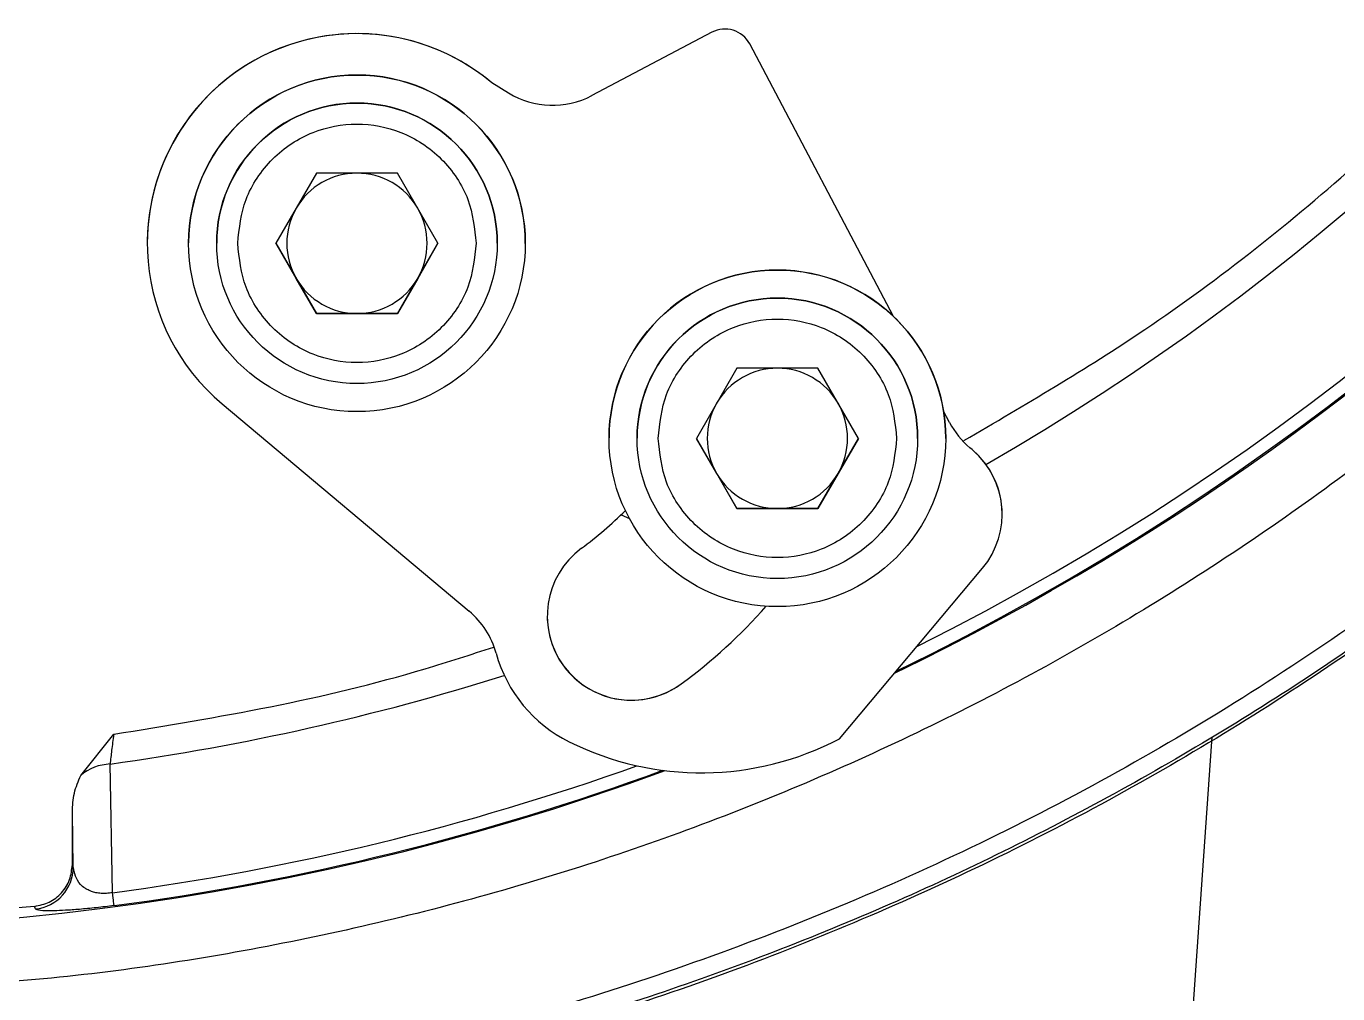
# Model space of a CAD drawing. Header units: millimetres. Extents: x 1890 to 4327, y 775 to 2498.
# Drawn here: x 2594.27 to 2641.03, y 2114.74 to 2149.23 of the extents above; entities that cross this region are included whole.
import ezdxf

# ---------------------------------------------------------------- set-up
doc = ezdxf.new("R2010")
doc.units = ezdxf.units.MM

msp = doc.modelspace()

# ---------------------------------------------------------------- linework, layer by layer
at = {"color": 7, "linetype": 'Continuous', "lineweight": 25}
for p, q in [((2618.713, 2149.01), (2614.433, 2146.752)), ((2618.713, 2149.01), (2614.433, 2146.752)), ((2618.713, 2149.01), (2618.713, 2149.01)), ((2625.192, 2138.878), (2620.064, 2148.593)), ((2620.064, 2148.593), (2620.064, 2148.593)), ((2625.192, 2138.878), (2620.064, 2148.593)), ((2611.468, 2146.845), (2610.867, 2147.213)), ((2610.867, 2147.213), (2610.867, 2147.213)), ((2611.468, 2146.845), (2610.867, 2147.213)), ((2611.468, 2146.845), (2611.468, 2146.845)), ((2614.433, 2146.752), (2614.433, 2146.752)), ((2604.62, 2143.987), (2603.176, 2141.487)), ((2607.506, 2143.987), (2604.62, 2143.987)), ((2608.95, 2141.487), (2607.506, 2143.987)), ((2598.589, 2141.495), (2598.589, 2141.495)), ((2600.063, 2141.494), (2600.063, 2141.494)), ((2601.063, 2141.493), (2601.063, 2141.493)), ((2603.176, 2141.487), (2604.619, 2138.987)), ((2603.898, 2140.237), (2603.176, 2141.487)), ((2607.506, 2138.987), (2608.95, 2141.487)), ((2608.95, 2141.487), (2608.228, 2140.237)), ((2611.063, 2141.482), (2611.063, 2141.482)), ((2612.063, 2141.481), (2612.063, 2141.481)), ((2604.619, 2138.987), (2603.898, 2140.237)), ((2608.228, 2140.237), (2607.506, 2138.987)), ((2604.619, 2138.987), (2607.506, 2138.987)), ((2604.619, 2138.987), (2604.619, 2138.987)), ((2606.063, 2138.987), (2604.619, 2138.987)), ((2607.506, 2138.987), (2606.063, 2138.987)), ((2607.506, 2138.987), (2607.506, 2138.987)), ((2619.608, 2137.035), (2618.164, 2134.535)), ((2622.495, 2137.035), (2619.608, 2137.035)), ((2623.938, 2134.535), (2622.495, 2137.035)), ((2601.259, 2135.762), (2610.061, 2128.376)), ((2627.188, 2135.095), (2626.972, 2135.504)), ((2627.188, 2135.095), (2626.972, 2135.504)), ((2627.188, 2135.095), (2627.188, 2135.095)), ((2615.051, 2134.542), (2615.051, 2134.542)), ((2616.051, 2134.541), (2616.051, 2134.541)), ((2618.164, 2134.535), (2619.608, 2132.035)), ((2618.886, 2133.285), (2618.164, 2134.535)), ((2622.495, 2132.035), (2623.938, 2134.535)), ((2623.938, 2134.535), (2623.216, 2133.285)), ((2626.051, 2134.53), (2626.051, 2134.53)), ((2627.051, 2134.529), (2627.051, 2134.529)), ((2627.991, 2134.132), (2627.913, 2134.198)), ((2627.913, 2134.198), (2627.913, 2134.198)), ((2627.991, 2134.132), (2627.913, 2134.198)), ((2627.991, 2134.132), (2627.991, 2134.132)), ((2619.608, 2132.035), (2618.886, 2133.285)), ((2623.216, 2133.285), (2622.495, 2132.035)), ((2619.608, 2132.035), (2622.495, 2132.035)), ((2619.608, 2132.035), (2619.608, 2132.035)), ((2621.051, 2132.035), (2619.608, 2132.035)), ((2622.495, 2132.035), (2621.051, 2132.035)), ((2622.495, 2132.035), (2622.495, 2132.035)), ((2615.479, 2131.814), (2615.776, 2131.676)), ((2629.063, 2131.83), (2629.063, 2131.831)), ((2623.261, 2123.827), (2628.361, 2129.905)), ((2617.624, 2125.784), (2617.624, 2125.784)), ((2596.218, 2122.521), (2597.392, 2123.987)), ((2635.453, 2108.219), (2636.555, 2123.898)), ((2597.346, 2118.34), (2597.265, 2122.927)), ((2595.95, 2119.25), (2595.918, 2121.214)), ((2595.918, 2119.344), (2595.918, 2121.214)), ((2594.569, 2117.851), (2592.126, 2117.637)), ((2594.601, 2117.759), (2594.569, 2117.851))]:
    msp.add_line(p, q, dxfattribs=at)
at = {"color": 7, "linetype": 'Continuous', "lineweight": 25, "flags": 128}
for points in [[(2595.95, 2119.25), (2595.932, 2119.302), (2595.918, 2119.344)], [(2597.407, 2117.878), (2597.405, 2117.893), (2597.402, 2117.92), (2597.396, 2117.96), (2597.389, 2118.013), (2597.381, 2118.078), (2597.371, 2118.155), (2597.359, 2118.242), (2597.346, 2118.34)]]:
    msp.add_lwpolyline(points, dxfattribs=at)
at = {"color": 7, "linetype": 'Continuous', "lineweight": 25}
for centre, radius in [((2606.063, 2141.487), 6), ((2606.063, 2141.487), 5), ((2621.051, 2134.535), 6), ((2621.051, 2134.535), 5)]:
    msp.add_circle(centre, radius, dxfattribs=at)
for centre, radius, start, end in [((2585.418, 2208.53), 91.48, 295.79271, 180), ((2585.418, 2208.53), 91.48, 180, 290.22656), ((2585.418, 2208.53), 90.976, 296.50811, 351.20762), ((2585.418, 2208.53), 86.42, 299.88973, 350.7957), ((2585.418, 2208.53), 91.441, 295.84596, 351.20762), ((2606.063, 2141.487), 7.474, 50, 230), ((2606.063, 2141.487), 7.474, 50, 179.9388), ((2619.18, 2148.126), 1, 27.8252, 117.8252), ((2619.18, 2148.126), 1, 27.8252, 117.8252), ((2606.063, 2141.487), 6, 359.9388, 179.8775), ((2606.063, 2141.487), 5, 359.9997, 179.9388), ((2613.033, 2149.405), 3, 238.5537, 297.8252), ((2613.033, 2149.405), 3, 238.5537, 297.8252), ((2606.063, 2141.487), 2.5, 89.9997, 149.9997), ((2606.063, 2141.487), 2.5, 29.9997, 89.9997), ((2606.063, 2141.487), 2.5, 149.9997, 209.9997), ((2606.063, 2141.487), 2.5, 329.9997, 29.9997), ((2621.051, 2134.535), 6, 359.9388, 179.8775), ((2606.063, 2141.487), 2.5, 209.9997, 269.9997), ((2606.063, 2141.487), 2.5, 269.9997, 329.9997), ((2621.051, 2134.535), 5, 359.9997, 179.9388), ((2621.051, 2134.535), 2.5, 89.9997, 149.9997), ((2621.051, 2134.535), 2.5, 29.9997, 89.9997), ((2621.051, 2134.535), 2.5, 149.9997, 209.9997), ((2621.051, 2134.535), 2.5, 329.9997, 29.9997), ((2629.841, 2136.496), 3, 207.8252, 230), ((2629.841, 2136.496), 3, 207.8252, 230), ((2626.063, 2131.834), 3, 320, 50), ((2626.063, 2131.834), 3, 359.9388, 50), ((2621.051, 2134.535), 2.5, 209.9997, 269.9997), ((2621.051, 2134.535), 2.5, 269.9997, 329.9997), ((2606.063, 2141.487), 13.5, 306.3628, 315.1303), ((2615.846, 2128.2), 3, 126.3628, 306.3628), ((2608.132, 2126.078), 3, 15.3829, 50), ((2615.846, 2128.2), 3, 179.9388, 306.3628), ((2606.063, 2141.487), 19.5, 306.3628, 318.4311), ((2606.063, 2141.487), 19.5, 306.3628, 318.431), ((2615.846, 2128.2), 5, 195.3829, 243.7074), ((2585.418, 2208.53), 86.42, 277.87924, 287.43853), ((2618.338, 2133.196), 10.583, 243.5885, 297.7159), ((2597.348, 2121.157), 1.772, 92.7061, 129.6354), ((2585.418, 2208.53), 90.976, 277.53416, 289.67251), ((2585.418, 2208.53), 91.441, 277.53416, 290.18053), ((2594.45, 2119.252), 1.5, 275.7884, 359.9113)]:
    msp.add_arc(centre, radius, start, end, dxfattribs=at)
for points in [[(2679.158, 2208.531), (2679.071, 2205.463), (2678.897, 2199.328), (2677.494, 2190.214), (2675.269, 2181.276), (2672.161, 2172.601), (2668.223, 2164.271), (2663.485, 2156.368), (2657.997, 2148.967), (2651.809, 2142.14), (2644.982, 2135.952), (2637.581, 2130.464), (2629.678, 2125.726), (2621.348, 2121.788), (2612.673, 2118.68), (2603.735, 2116.455), (2594.621, 2115.052), (2588.485, 2114.878), (2585.418, 2114.791)], [(2683.091, 2197.742), (2682.567, 2194.09), (2681.519, 2186.787), (2678.399, 2176.144), (2674.192, 2165.901), (2668.836, 2156.2), (2662.432, 2147.161), (2655.05, 2138.899), (2646.788, 2131.517), (2637.749, 2125.113), (2628.048, 2119.757), (2617.805, 2115.549), (2607.162, 2112.43), (2599.859, 2111.382), (2596.207, 2110.858)], [(2682.889, 2191.199), (2682.202, 2187.905), (2680.83, 2181.316), (2677.509, 2171.764), (2673.305, 2162.581), (2668.169, 2153.878), (2662.18, 2145.741), (2655.392, 2138.257), (2647.879, 2131.501), (2639.717, 2125.547), (2630.992, 2120.448), (2621.791, 2116.284), (2612.224, 2113.004), (2605.63, 2111.659), (2602.333, 2110.987)], [(2650.172, 2133.782), (2647.875, 2131.895), (2643.282, 2128.12), (2635.782, 2123.275), (2627.91, 2119.075), (2619.682, 2115.628), (2611.187, 2112.875), (2605.36, 2111.699), (2602.446, 2111.112)]]:
    msp.add_open_spline(points, degree=3, dxfattribs=at)
for points, knots in [([(2627.702, 2134.459), (2629.88, 2135.733), (2634.865, 2138.647), (2641.929, 2144.301), (2648.894, 2151.133), (2655.013, 2158.743), (2660.236, 2166.991), (2664.464, 2175.786), (2667.741, 2184.994), (2669.016, 2191.369), (2669.654, 2194.556)], [0, 0, 0, 0, 0.099849, 0.228442, 0.357035, 0.485628, 0.614221, 0.742814, 0.871407, 1, 1, 1, 1]), ([(2601.813, 2141.487), (2601.87, 2142.022), (2601.957, 2142.844), (2602.487, 2143.834), (2603.035, 2144.514), (2603.716, 2145.066), (2604.706, 2145.579), (2606.063, 2145.84), (2607.42, 2145.579), (2608.409, 2145.066), (2609.09, 2144.514), (2609.639, 2143.834), (2610.169, 2142.844), (2610.256, 2142.022), (2610.313, 2141.487)], [0, 0, 0, 0, 0.119728, 0.18418, 0.25, 0.31582, 0.380272, 0.5, 0.619728, 0.68418, 0.75, 0.81582, 0.880272, 1, 1, 1, 1]), ([(2610.313, 2141.487), (2610.256, 2140.953), (2610.169, 2140.13), (2609.639, 2139.141), (2609.09, 2138.461), (2608.409, 2137.909), (2607.42, 2137.395), (2606.063, 2137.135), (2604.706, 2137.395), (2603.716, 2137.909), (2603.035, 2138.461), (2602.487, 2139.141), (2601.957, 2140.13), (2601.87, 2140.953), (2601.813, 2141.487)], [0, 0, 0, 0, 0.119728, 0.18418, 0.25, 0.31582, 0.380272, 0.5, 0.619728, 0.68418, 0.75, 0.81582, 0.880272, 1, 1, 1, 1]), ([(2616.801, 2134.535), (2616.858, 2135.07), (2616.945, 2135.892), (2617.475, 2136.882), (2618.024, 2137.562), (2618.705, 2138.114), (2619.694, 2138.627), (2621.051, 2138.888), (2622.408, 2138.627), (2623.398, 2138.114), (2624.079, 2137.562), (2624.627, 2136.882), (2625.157, 2135.892), (2625.244, 2135.07), (2625.301, 2134.535)], [0, 0, 0, 0, 0.119728, 0.18418, 0.25, 0.31582, 0.380272, 0.5, 0.619728, 0.68418, 0.75, 0.81582, 0.880272, 1, 1, 1, 1]), ([(2625.301, 2134.535), (2625.244, 2134.001), (2625.157, 2133.178), (2624.627, 2132.189), (2624.079, 2131.509), (2623.398, 2130.957), (2622.408, 2130.443), (2621.051, 2130.183), (2619.694, 2130.443), (2618.705, 2130.957), (2618.024, 2131.509), (2617.475, 2132.189), (2616.945, 2133.178), (2616.858, 2134.001), (2616.801, 2134.535)], [0, 0, 0, 0, 0.119728, 0.18418, 0.25, 0.31582, 0.380272, 0.5, 0.619728, 0.68418, 0.75, 0.81582, 0.880272, 1, 1, 1, 1]), ([(2597.392, 2123.987), (2599.258, 2124.292), (2602.992, 2124.902), (2607.513, 2125.978), (2610.125, 2126.83), (2610.939, 2127.095)], [0, 0, 0, 0, 0.4077377, 0.8154754, 1, 1, 1, 1]), ([(2597.392, 2123.987), (2597.366, 2123.79), (2597.314, 2123.399), (2597.281, 2123.084), (2597.265, 2122.927)], [0, 0, 0, 0, 0.502434, 1, 1, 1, 1]), ([(2595.918, 2121.214), (2595.929, 2121.441), (2595.952, 2121.895), (2596.129, 2122.313), (2596.218, 2122.521)], [0, 0, 0, 0, 0.501105, 1, 1, 1, 1]), ([(2594.569, 2117.851), (2594.751, 2117.889), (2595.112, 2117.966), (2595.554, 2118.317), (2595.859, 2118.792), (2595.898, 2119.16), (2595.918, 2119.344)], [0, 0, 0, 0, 0.250514, 0.50007, 0.74999, 1, 1, 1, 1]), ([(2597.346, 2118.34), (2597.275, 2118.329), (2597.133, 2118.307), (2596.93, 2118.311), (2596.749, 2118.338), (2596.583, 2118.386), (2596.489, 2118.43), (2596.442, 2118.456), (2596.436, 2118.46), (2596.412, 2118.473), (2596.323, 2118.528), (2596.044, 2118.767), (2595.992, 2119.036), (2595.95, 2119.25)], [0, 0, 0, 0, 0.058872, 0.118076, 0.181704, 0.251258, 0.33051, 0.330822, 0.333623, 0.341737, 0.373322, 0.501634, 1, 1, 1, 1]), ([(2597.407, 2117.878), (2597.194, 2117.852), (2596.753, 2117.797), (2596.162, 2117.743), (2595.651, 2117.707), (2595.138, 2117.688), (2594.703, 2117.698), (2594.636, 2117.738), (2594.601, 2117.759)], [0, 0, 0, 0, 0.1205845, 0.248868, 0.3727771, 0.5012581, 0.7408272, 1, 1, 1, 1])]:
    msp.add_open_spline(points, degree=3, knots=knots, dxfattribs=at)

doc.saveas('drawing.dxf')
